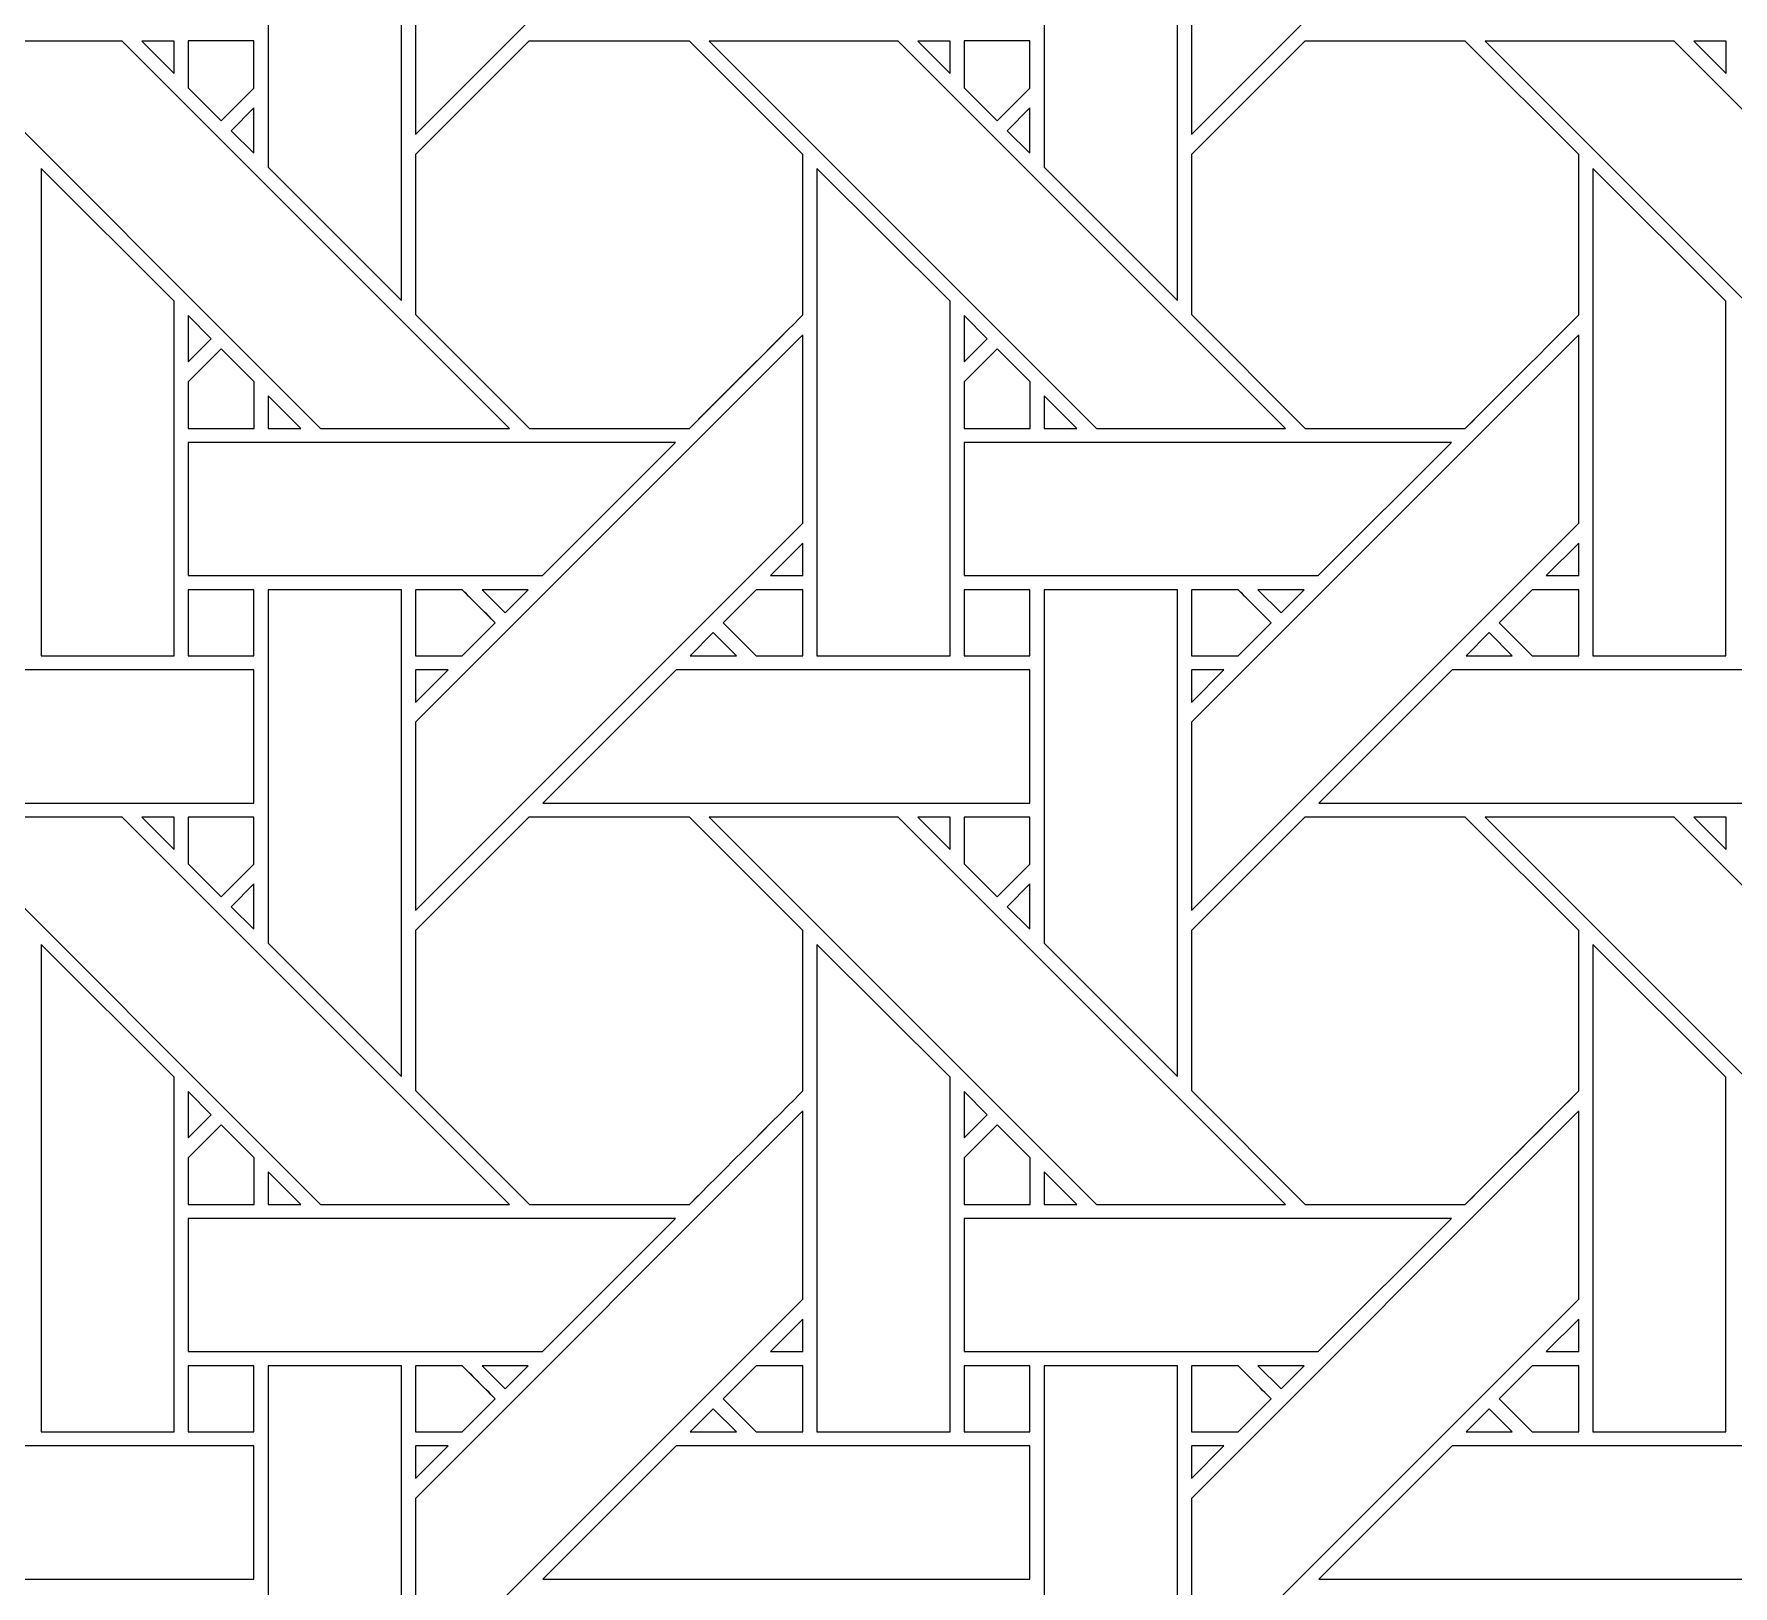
# Model space of a CAD drawing. Header units: inches. Extents: x 4.4 to 20.4, y 5.1 to 13.1.
# Drawn here: x 8.359 to 10.436, y 7.444 to 9.342 of the extents above; entities that cross this region are included whole.
import ezdxf

# ---------------------------------------------------------------- set-up
doc = ezdxf.new("R2010")
doc.units = ezdxf.units.IN
doc.header["$MEASUREMENT"] = 0
doc.layers.add('Design', color=7, linetype='Continuous', lineweight=0)

msp = doc.modelspace()

# ---------------------------------------------------------------- linework, layer by layer
at = {"layer": 'Design'}
for points, knots in [([(4.3829, 13.0948), (4.3829, 13.0948), (4.3829, 5.0948), (4.3829, 5.0948), (4.3829, 5.0948), (20.3829, 5.0948), (20.3829, 5.0948), (20.3829, 5.0948), (20.3829, 13.0948), (20.3829, 13.0948), (20.3829, 13.0948), (4.3829, 13.0948), (4.3829, 13.0948)], [0, 0, 0, 0, 1, 1, 1, 2, 2, 2, 3, 3, 3, 4, 4, 4, 4]), ([(5.0119, 5.7183), (5.0119, 5.7183), (19.7539, 5.7183), (19.7539, 5.7183), (19.7539, 5.7183), (19.7539, 12.4753), (19.7539, 12.4753), (19.7539, 12.4753), (5.0119, 12.4753), (5.0119, 12.4753), (5.0119, 12.4753), (5.0119, 5.7183), (5.0119, 5.7183)], [0, 0, 0, 0, 1, 1, 1, 2, 2, 2, 3, 3, 3, 4, 4, 4, 4]), ([(9.2992, 9.6925), (9.2992, 9.6925), (8.8255, 9.2188), (8.8255, 9.2188), (8.8255, 9.2188), (8.8255, 9.4489), (8.8255, 9.4489), (8.8255, 9.4489), (9.2992, 9.9225), (9.2992, 9.9225), (9.2992, 9.9225), (9.2992, 9.6925), (9.2992, 9.6925)], [0, 0, 0, 0, 1, 1, 1, 2, 2, 2, 3, 3, 3, 4, 4, 4, 4]), ([(10.2479, 9.6925), (10.2479, 9.6925), (9.7742, 9.2188), (9.7742, 9.2188), (9.7742, 9.2188), (9.7742, 9.4489), (9.7742, 9.4489), (9.7742, 9.4489), (10.2479, 9.9225), (10.2479, 9.9225), (10.2479, 9.9225), (10.2479, 9.6925), (10.2479, 9.6925)], [0, 0, 0, 0, 1, 1, 1, 2, 2, 2, 3, 3, 3, 4, 4, 4, 4]), ([(8.6454, 9.1788), (8.6454, 9.1788), (8.6454, 9.611), (8.6454, 9.611), (8.6454, 9.611), (8.8083, 9.611), (8.8083, 9.611), (8.8083, 9.611), (8.8083, 9.0159), (8.8083, 9.0159), (8.8083, 9.0159), (8.6454, 9.1788), (8.6454, 9.1788)], [0, 0, 0, 0, 1, 1, 1, 2, 2, 2, 3, 3, 3, 4, 4, 4, 4]), ([(9.5942, 9.1788), (9.5942, 9.1788), (9.5942, 9.611), (9.5942, 9.611), (9.5942, 9.611), (9.7571, 9.611), (9.7571, 9.611), (9.7571, 9.611), (9.7571, 9.0159), (9.7571, 9.0159), (9.7571, 9.0159), (9.5942, 9.1788), (9.5942, 9.1788)], [0, 0, 0, 0, 1, 1, 1, 2, 2, 2, 3, 3, 3, 4, 4, 4, 4]), ([(8.9405, 8.8595), (8.9405, 8.8595), (8.7095, 8.8595), (8.7095, 8.8595), (8.7095, 8.8595), (8.2359, 9.3331), (8.2359, 9.3331), (8.2359, 9.3331), (8.4669, 9.3331), (8.4669, 9.3331), (8.4669, 9.3331), (8.9405, 8.8595), (8.9405, 8.8595)], [0, 0, 0, 0, 1, 1, 1, 2, 2, 2, 3, 3, 3, 4, 4, 4, 4]), ([(8.491, 9.3331), (8.491, 9.3331), (8.5304, 9.3331), (8.5304, 9.3331), (8.5304, 9.3331), (8.5304, 9.2933), (8.5304, 9.2933), (8.5304, 9.2933), (8.491, 9.3331), (8.491, 9.3331)], [0, 0, 0, 0, 1, 1, 1, 2, 2, 2, 3, 3, 3, 3]), ([(8.6278, 9.3332), (8.6278, 9.3332), (8.6278, 9.2756), (8.6278, 9.2756), (8.6278, 9.2756), (8.5879, 9.2356), (8.5879, 9.2356), (8.5879, 9.2356), (8.5476, 9.276), (8.5476, 9.276), (8.5476, 9.276), (8.5476, 9.3332), (8.5476, 9.3332), (8.5476, 9.3332), (8.6278, 9.3332), (8.6278, 9.3332)], [0, 0, 0, 0, 1, 1, 1, 2, 2, 2, 3, 3, 3, 4, 4, 4, 5, 5, 5, 5]), ([(8.6278, 9.2756), (8.6278, 9.2756), (8.5879, 9.2356), (8.5879, 9.2356), (8.5879, 9.2356), (8.5476, 9.276), (8.5476, 9.276), (8.5476, 9.276), (8.5476, 9.3332), (8.5476, 9.3332), (8.5476, 9.3332), (8.6278, 9.3332), (8.6278, 9.3332), (8.6278, 9.3332), (8.6278, 9.2756), (8.6278, 9.2756)], [0, 0, 0, 0, 1, 1, 1, 2, 2, 2, 3, 3, 3, 4, 4, 4, 5, 5, 5, 5]), ([(9.1604, 8.8595), (9.1604, 8.8595), (8.9647, 8.8595), (8.9647, 8.8595), (8.9647, 8.8595), (8.8255, 8.9988), (8.8255, 8.9988), (8.8255, 8.9988), (8.8255, 9.1944), (8.8255, 9.1944), (8.8255, 9.1944), (8.9642, 9.3331), (8.9642, 9.3331), (8.9642, 9.3331), (9.1604, 9.3331), (9.1604, 9.3331), (9.1604, 9.3331), (9.2991, 9.1944), (9.2991, 9.1944), (9.2991, 9.1944), (9.2991, 8.9982), (9.2991, 8.9982), (9.2813, 8.9803), (9.1694, 8.8685), (9.1604, 8.8595)], [0, 0, 0, 0, 1, 1, 1, 2, 2, 2, 3, 3, 3, 4, 4, 4, 5, 5, 5, 6, 6, 6, 7, 7, 7, 8, 8, 8, 8]), ([(9.2991, 9.1944), (9.2991, 9.1944), (9.2991, 8.9982), (9.2991, 8.9982), (9.2811, 8.9801), (9.1692, 8.8684), (9.1604, 8.8595), (9.1604, 8.8595), (8.9647, 8.8595), (8.9647, 8.8595), (8.9647, 8.8595), (8.8255, 8.9988), (8.8255, 8.9988), (8.8255, 8.9988), (8.8255, 9.1944), (8.8255, 9.1944), (8.8255, 9.1944), (8.9642, 9.3331), (8.9642, 9.3331), (8.9642, 9.3331), (9.1604, 9.3331), (9.1604, 9.3331), (9.1604, 9.3331), (9.2991, 9.1944), (9.2991, 9.1944)], [0, 0, 0, 0, 1, 1, 1, 2, 2, 2, 3, 3, 3, 4, 4, 4, 5, 5, 5, 6, 6, 6, 7, 7, 7, 8, 8, 8, 8]), ([(9.8892, 8.8595), (9.8892, 8.8595), (9.6582, 8.8595), (9.6582, 8.8595), (9.6582, 8.8595), (9.1846, 9.3331), (9.1846, 9.3331), (9.1846, 9.3331), (9.4156, 9.3331), (9.4156, 9.3331), (9.4156, 9.3331), (9.8892, 8.8595), (9.8892, 8.8595)], [0, 0, 0, 0, 1, 1, 1, 2, 2, 2, 3, 3, 3, 4, 4, 4, 4]), ([(9.4397, 9.3331), (9.4397, 9.3331), (9.4791, 9.3331), (9.4791, 9.3331), (9.4791, 9.3331), (9.4791, 9.2933), (9.4791, 9.2933), (9.4791, 9.2933), (9.4397, 9.3331), (9.4397, 9.3331)], [0, 0, 0, 0, 1, 1, 1, 2, 2, 2, 3, 3, 3, 3]), ([(9.4963, 9.276), (9.4963, 9.276), (9.4963, 9.3332), (9.4963, 9.3332), (9.4963, 9.3332), (9.5766, 9.3332), (9.5766, 9.3332), (9.5766, 9.3332), (9.5766, 9.2756), (9.5766, 9.2756), (9.5766, 9.2756), (9.5366, 9.2356), (9.5366, 9.2356), (9.5366, 9.2356), (9.4963, 9.276), (9.4963, 9.276)], [0, 0, 0, 0, 1, 1, 1, 2, 2, 2, 3, 3, 3, 4, 4, 4, 5, 5, 5, 5]), ([(9.5766, 9.2756), (9.5766, 9.2756), (9.5366, 9.2356), (9.5366, 9.2356), (9.5366, 9.2356), (9.4963, 9.276), (9.4963, 9.276), (9.4963, 9.276), (9.4963, 9.3332), (9.4963, 9.3332), (9.4963, 9.3332), (9.5766, 9.3332), (9.5766, 9.3332), (9.5766, 9.3332), (9.5766, 9.2756), (9.5766, 9.2756)], [0, 0, 0, 0, 1, 1, 1, 2, 2, 2, 3, 3, 3, 4, 4, 4, 5, 5, 5, 5]), ([(10.1091, 8.8595), (10.1091, 8.8595), (9.9134, 8.8595), (9.9134, 8.8595), (9.9134, 8.8595), (9.7742, 8.9988), (9.7742, 8.9988), (9.7742, 8.9988), (9.7742, 9.1944), (9.7742, 9.1944), (9.7742, 9.1944), (9.9129, 9.3331), (9.9129, 9.3331), (9.9129, 9.3331), (10.1091, 9.3331), (10.1091, 9.3331), (10.1091, 9.3331), (10.2478, 9.1944), (10.2478, 9.1944), (10.2478, 9.1944), (10.2478, 8.9982), (10.2478, 8.9982), (10.23, 8.9803), (10.1181, 8.8685), (10.1091, 8.8595)], [0, 0, 0, 0, 1, 1, 1, 2, 2, 2, 3, 3, 3, 4, 4, 4, 5, 5, 5, 6, 6, 6, 7, 7, 7, 8, 8, 8, 8]), ([(10.2478, 9.1944), (10.2478, 9.1944), (10.2478, 8.9982), (10.2478, 8.9982), (10.23, 8.9802), (10.118, 8.8685), (10.1091, 8.8595), (10.1091, 8.8595), (9.9134, 8.8595), (9.9134, 8.8595), (9.9134, 8.8595), (9.7742, 8.9988), (9.7742, 8.9988), (9.7742, 8.9988), (9.7742, 9.1944), (9.7742, 9.1944), (9.7742, 9.1944), (9.9129, 9.3331), (9.9129, 9.3331), (9.9129, 9.3331), (10.1091, 9.3331), (10.1091, 9.3331), (10.1091, 9.3331), (10.2478, 9.1944), (10.2478, 9.1944)], [0, 0, 0, 0, 1, 1, 1, 2, 2, 2, 3, 3, 3, 4, 4, 4, 5, 5, 5, 6, 6, 6, 7, 7, 7, 8, 8, 8, 8]), ([(10.838, 8.8595), (10.838, 8.8595), (10.6069, 8.8595), (10.6069, 8.8595), (10.6069, 8.8595), (10.1334, 9.3331), (10.1334, 9.3331), (10.1334, 9.3331), (10.3643, 9.3331), (10.3643, 9.3331), (10.3643, 9.3331), (10.838, 8.8595), (10.838, 8.8595)], [0, 0, 0, 0, 1, 1, 1, 2, 2, 2, 3, 3, 3, 4, 4, 4, 4]), ([(10.3884, 9.3331), (10.3884, 9.3331), (10.4279, 9.3331), (10.4279, 9.3331), (10.4279, 9.3331), (10.4279, 9.2933), (10.4279, 9.2933), (10.4279, 9.2933), (10.3884, 9.3331), (10.3884, 9.3331)], [0, 0, 0, 0, 1, 1, 1, 2, 2, 2, 3, 3, 3, 3]), ([(8.6279, 9.2513), (8.6279, 9.2513), (8.6279, 9.1961), (8.6279, 9.1961), (8.6279, 9.1961), (8.6001, 9.2235), (8.6001, 9.2235), (8.6001, 9.2235), (8.6279, 9.2513), (8.6279, 9.2513)], [0, 0, 0, 0, 1, 1, 1, 2, 2, 2, 3, 3, 3, 3]), ([(9.5766, 9.2513), (9.5766, 9.2513), (9.5766, 9.1961), (9.5766, 9.1961), (9.5766, 9.1961), (9.5488, 9.2235), (9.5488, 9.2235), (9.5488, 9.2235), (9.5766, 9.2513), (9.5766, 9.2513)], [0, 0, 0, 0, 1, 1, 1, 2, 2, 2, 3, 3, 3, 3]), ([(8.3676, 8.5815), (8.3676, 8.5815), (8.3676, 9.1773), (8.3676, 9.1773), (8.3676, 9.1773), (8.5303, 9.0152), (8.5303, 9.0152), (8.5303, 9.0152), (8.5303, 8.5815), (8.5303, 8.5815), (8.5303, 8.5815), (8.3676, 8.5815), (8.3676, 8.5815)], [0, 0, 0, 0, 1, 1, 1, 2, 2, 2, 3, 3, 3, 4, 4, 4, 4]), ([(9.3163, 8.5815), (9.3163, 8.5815), (9.3163, 9.1773), (9.3163, 9.1773), (9.3163, 9.1773), (9.4791, 9.0152), (9.4791, 9.0152), (9.4791, 9.0152), (9.4791, 8.5815), (9.4791, 8.5815), (9.4791, 8.5815), (9.3163, 8.5815), (9.3163, 8.5815)], [0, 0, 0, 0, 1, 1, 1, 2, 2, 2, 3, 3, 3, 4, 4, 4, 4]), ([(10.265, 8.5815), (10.265, 8.5815), (10.265, 9.1773), (10.265, 9.1773), (10.265, 9.1773), (10.4278, 9.0152), (10.4278, 9.0152), (10.4278, 9.0152), (10.4278, 8.5815), (10.4278, 8.5815), (10.4278, 8.5815), (10.265, 8.5815), (10.265, 8.5815)], [0, 0, 0, 0, 1, 1, 1, 2, 2, 2, 3, 3, 3, 4, 4, 4, 4]), ([(8.5476, 8.9409), (8.5476, 8.9409), (8.5476, 8.9977), (8.5476, 8.9977), (8.5476, 8.9977), (8.5758, 8.9691), (8.5758, 8.9691), (8.5758, 8.9691), (8.5476, 8.9409), (8.5476, 8.9409)], [0, 0, 0, 0, 1, 1, 1, 2, 2, 2, 3, 3, 3, 3]), ([(9.4964, 8.9409), (9.4964, 8.9409), (9.4964, 8.9977), (9.4964, 8.9977), (9.4964, 8.9977), (9.5246, 8.9691), (9.5246, 8.9691), (9.5246, 8.9691), (9.4964, 8.9409), (9.4964, 8.9409)], [0, 0, 0, 0, 1, 1, 1, 2, 2, 2, 3, 3, 3, 3]), ([(8.5476, 8.8593), (8.5476, 8.8593), (8.5476, 8.9166), (8.5476, 8.9166), (8.5476, 8.9166), (8.5879, 8.9569), (8.5879, 8.9569), (8.5879, 8.9569), (8.6282, 8.9166), (8.6282, 8.9166), (8.6282, 8.9166), (8.6282, 8.8593), (8.6282, 8.8593), (8.6282, 8.8593), (8.5476, 8.8593), (8.5476, 8.8593)], [0, 0, 0, 0, 1, 1, 1, 2, 2, 2, 3, 3, 3, 4, 4, 4, 5, 5, 5, 5]), ([(8.5879, 8.9569), (8.5879, 8.9569), (8.6282, 8.9166), (8.6282, 8.9166), (8.6282, 8.9166), (8.6282, 8.8593), (8.6282, 8.8593), (8.6282, 8.8593), (8.5476, 8.8593), (8.5476, 8.8593), (8.5476, 8.8593), (8.5476, 8.9166), (8.5476, 8.9166), (8.5476, 8.9166), (8.5879, 8.9569), (8.5879, 8.9569)], [0, 0, 0, 0, 1, 1, 1, 2, 2, 2, 3, 3, 3, 4, 4, 4, 5, 5, 5, 5]), ([(8.8255, 8.5002), (8.8255, 8.5002), (9.2992, 8.9738), (9.2992, 8.9738), (9.2992, 8.9738), (9.2992, 8.7437), (9.2992, 8.7437), (9.2992, 8.7437), (8.8255, 8.2701), (8.8255, 8.2701), (8.8255, 8.2701), (8.8255, 8.5002), (8.8255, 8.5002)], [0, 0, 0, 0, 1, 1, 1, 2, 2, 2, 3, 3, 3, 4, 4, 4, 4]), ([(9.4963, 8.8593), (9.4963, 8.8593), (9.4963, 8.9166), (9.4963, 8.9166), (9.4963, 8.9166), (9.5367, 8.9569), (9.5367, 8.9569), (9.5367, 8.9569), (9.577, 8.9166), (9.577, 8.9166), (9.577, 8.9166), (9.577, 8.8593), (9.577, 8.8593), (9.577, 8.8593), (9.4963, 8.8593), (9.4963, 8.8593)], [0, 0, 0, 0, 1, 1, 1, 2, 2, 2, 3, 3, 3, 4, 4, 4, 5, 5, 5, 5]), ([(9.5367, 8.9569), (9.5367, 8.9569), (9.577, 8.9166), (9.577, 8.9166), (9.577, 8.9166), (9.577, 8.8593), (9.577, 8.8593), (9.577, 8.8593), (9.4963, 8.8593), (9.4963, 8.8593), (9.4963, 8.8593), (9.4963, 8.9166), (9.4963, 8.9166), (9.4963, 8.9166), (9.5367, 8.9569), (9.5367, 8.9569)], [0, 0, 0, 0, 1, 1, 1, 2, 2, 2, 3, 3, 3, 4, 4, 4, 5, 5, 5, 5]), ([(9.7742, 8.5002), (9.7742, 8.5002), (10.2479, 8.9738), (10.2479, 8.9738), (10.2479, 8.9738), (10.2479, 8.7437), (10.2479, 8.7437), (10.2479, 8.7437), (9.7742, 8.2701), (9.7742, 8.2701), (9.7742, 8.2701), (9.7742, 8.5002), (9.7742, 8.5002)], [0, 0, 0, 0, 1, 1, 1, 2, 2, 2, 3, 3, 3, 4, 4, 4, 4]), ([(8.6455, 8.8595), (8.6455, 8.8595), (8.6455, 8.8993), (8.6455, 8.8993), (8.6455, 8.8993), (8.6853, 8.8595), (8.6853, 8.8595), (8.6853, 8.8595), (8.6455, 8.8595), (8.6455, 8.8595)], [0, 0, 0, 0, 1, 1, 1, 2, 2, 2, 3, 3, 3, 3]), ([(9.5943, 8.8595), (9.5943, 8.8595), (9.5943, 8.8993), (9.5943, 8.8993), (9.5943, 8.8993), (9.634, 8.8595), (9.634, 8.8595), (9.634, 8.8595), (9.5943, 8.8595), (9.5943, 8.8595)], [0, 0, 0, 0, 1, 1, 1, 2, 2, 2, 3, 3, 3, 3]), ([(8.5476, 8.6795), (8.5476, 8.6795), (8.5476, 8.8422), (8.5476, 8.8422), (8.5476, 8.8422), (9.1433, 8.8422), (9.1433, 8.8422), (9.1433, 8.8422), (8.9806, 8.6795), (8.9806, 8.6795), (8.9806, 8.6795), (8.5476, 8.6795), (8.5476, 8.6795)], [0, 0, 0, 0, 1, 1, 1, 2, 2, 2, 3, 3, 3, 4, 4, 4, 4]), ([(9.4964, 8.6795), (9.4964, 8.6795), (9.4964, 8.8422), (9.4964, 8.8422), (9.4964, 8.8422), (10.0921, 8.8422), (10.0921, 8.8422), (10.0921, 8.8422), (9.9293, 8.6795), (9.9293, 8.6795), (9.9293, 8.6795), (9.4964, 8.6795), (9.4964, 8.6795)], [0, 0, 0, 0, 1, 1, 1, 2, 2, 2, 3, 3, 3, 4, 4, 4, 4]), ([(9.2594, 8.6796), (9.2594, 8.6796), (9.2992, 8.7193), (9.2992, 8.7193), (9.2992, 8.7193), (9.2992, 8.6796), (9.2992, 8.6796), (9.2992, 8.6796), (9.2594, 8.6796), (9.2594, 8.6796)], [0, 0, 0, 0, 1, 1, 1, 2, 2, 2, 3, 3, 3, 3]), ([(10.2081, 8.6796), (10.2081, 8.6796), (10.2479, 8.7193), (10.2479, 8.7193), (10.2479, 8.7193), (10.2479, 8.6796), (10.2479, 8.6796), (10.2479, 8.6796), (10.2081, 8.6796), (10.2081, 8.6796)], [0, 0, 0, 0, 1, 1, 1, 2, 2, 2, 3, 3, 3, 3]), ([(8.5476, 8.5815), (8.5476, 8.5815), (8.5476, 8.6623), (8.5476, 8.6623), (8.5476, 8.6623), (8.6278, 8.6623), (8.6278, 8.6623), (8.6278, 8.6623), (8.6278, 8.5815), (8.6278, 8.5815), (8.6278, 8.5815), (8.5476, 8.5815), (8.5476, 8.5815)], [0, 0, 0, 0, 1, 1, 1, 2, 2, 2, 3, 3, 3, 4, 4, 4, 4]), ([(8.5476, 8.6623), (8.5476, 8.6623), (8.6278, 8.6623), (8.6278, 8.6623), (8.6278, 8.6623), (8.6278, 8.5815), (8.6278, 8.5815), (8.6278, 8.5815), (8.5476, 8.5815), (8.5476, 8.5815), (8.5476, 8.5815), (8.5476, 8.6623), (8.5476, 8.6623)], [0, 0, 0, 0, 1, 1, 1, 2, 2, 2, 3, 3, 3, 4, 4, 4, 4]), ([(8.8083, 8.6623), (8.8083, 8.6623), (8.8083, 8.0672), (8.8083, 8.0672), (8.8083, 8.0672), (8.6454, 8.2301), (8.6454, 8.2301), (8.6454, 8.2301), (8.6454, 8.6623), (8.6454, 8.6623), (8.6454, 8.6623), (8.8083, 8.6623), (8.8083, 8.6623)], [0, 0, 0, 0, 1, 1, 1, 2, 2, 2, 3, 3, 3, 4, 4, 4, 4]), ([(8.8255, 8.5815), (8.8255, 8.5815), (8.8255, 8.6623), (8.8255, 8.6623), (8.8255, 8.6623), (8.8825, 8.6623), (8.8825, 8.6623), (8.8877, 8.6572), (8.9184, 8.6264), (8.9228, 8.6219), (8.9228, 8.6219), (8.8824, 8.5815), (8.8824, 8.5815), (8.8824, 8.5815), (8.8255, 8.5815), (8.8255, 8.5815)], [0, 0, 0, 0, 1, 1, 1, 2, 2, 2, 3, 3, 3, 4, 4, 4, 5, 5, 5, 5]), ([(8.8255, 8.6623), (8.8255, 8.6623), (8.8825, 8.6623), (8.8825, 8.6623), (8.8878, 8.6571), (8.9186, 8.6262), (8.9228, 8.6219), (8.9228, 8.6219), (8.8824, 8.5815), (8.8824, 8.5815), (8.8824, 8.5815), (8.8255, 8.5815), (8.8255, 8.5815), (8.8255, 8.5815), (8.8255, 8.6623), (8.8255, 8.6623)], [0, 0, 0, 0, 1, 1, 1, 2, 2, 2, 3, 3, 3, 4, 4, 4, 5, 5, 5, 5]), ([(8.9634, 8.6623), (8.9634, 8.6623), (8.9351, 8.6341), (8.9351, 8.6341), (8.9351, 8.6341), (8.9069, 8.6623), (8.9069, 8.6623), (8.9069, 8.6623), (8.9634, 8.6623), (8.9634, 8.6623)], [0, 0, 0, 0, 1, 1, 1, 2, 2, 2, 3, 3, 3, 3]), ([(9.242, 8.5815), (9.242, 8.5815), (9.2017, 8.6219), (9.2017, 8.6219), (9.2017, 8.6219), (9.2421, 8.6623), (9.2421, 8.6623), (9.2421, 8.6623), (9.2991, 8.6623), (9.2991, 8.6623), (9.2991, 8.6623), (9.2991, 8.5815), (9.2991, 8.5815), (9.2991, 8.5815), (9.242, 8.5815), (9.242, 8.5815)], [0, 0, 0, 0, 1, 1, 1, 2, 2, 2, 3, 3, 3, 4, 4, 4, 5, 5, 5, 5]), ([(9.2017, 8.6219), (9.2017, 8.6219), (9.2421, 8.6623), (9.2421, 8.6623), (9.2421, 8.6623), (9.2991, 8.6623), (9.2991, 8.6623), (9.2991, 8.6623), (9.2991, 8.5815), (9.2991, 8.5815), (9.2991, 8.5815), (9.242, 8.5815), (9.242, 8.5815), (9.242, 8.5815), (9.2017, 8.6219), (9.2017, 8.6219)], [0, 0, 0, 0, 1, 1, 1, 2, 2, 2, 3, 3, 3, 4, 4, 4, 5, 5, 5, 5]), ([(9.4963, 8.5815), (9.4963, 8.5815), (9.4963, 8.6623), (9.4963, 8.6623), (9.4963, 8.6623), (9.5766, 8.6623), (9.5766, 8.6623), (9.5766, 8.6623), (9.5766, 8.5815), (9.5766, 8.5815), (9.5766, 8.5815), (9.4963, 8.5815), (9.4963, 8.5815)], [0, 0, 0, 0, 1, 1, 1, 2, 2, 2, 3, 3, 3, 4, 4, 4, 4]), ([(9.4963, 8.5815), (9.4963, 8.5815), (9.4963, 8.6623), (9.4963, 8.6623), (9.4963, 8.6623), (9.5766, 8.6623), (9.5766, 8.6623), (9.5766, 8.6623), (9.5766, 8.5815), (9.5766, 8.5815), (9.5766, 8.5815), (9.4963, 8.5815), (9.4963, 8.5815)], [0, 0, 0, 0, 1, 1, 1, 2, 2, 2, 3, 3, 3, 4, 4, 4, 4]), ([(9.7571, 8.6623), (9.7571, 8.6623), (9.7571, 8.0672), (9.7571, 8.0672), (9.7571, 8.0672), (9.5942, 8.2301), (9.5942, 8.2301), (9.5942, 8.2301), (9.5942, 8.6623), (9.5942, 8.6623), (9.5942, 8.6623), (9.7571, 8.6623), (9.7571, 8.6623)], [0, 0, 0, 0, 1, 1, 1, 2, 2, 2, 3, 3, 3, 4, 4, 4, 4]), ([(9.7742, 8.5815), (9.7742, 8.5815), (9.7742, 8.6623), (9.7742, 8.6623), (9.7742, 8.6623), (9.8313, 8.6623), (9.8313, 8.6623), (9.8364, 8.6572), (9.8672, 8.6264), (9.8716, 8.6219), (9.8716, 8.6219), (9.8312, 8.5815), (9.8312, 8.5815), (9.8312, 8.5815), (9.7742, 8.5815), (9.7742, 8.5815)], [0, 0, 0, 0, 1, 1, 1, 2, 2, 2, 3, 3, 3, 4, 4, 4, 5, 5, 5, 5]), ([(9.7742, 8.6623), (9.7742, 8.6623), (9.8313, 8.6623), (9.8313, 8.6623), (9.8366, 8.6569), (9.8716, 8.6219), (9.8716, 8.6219), (9.8716, 8.6219), (9.8312, 8.5815), (9.8312, 8.5815), (9.8312, 8.5815), (9.7742, 8.5815), (9.7742, 8.5815), (9.7742, 8.5815), (9.7742, 8.6623), (9.7742, 8.6623)], [0, 0, 0, 0, 1, 1, 1, 2, 2, 2, 3, 3, 3, 4, 4, 4, 5, 5, 5, 5]), ([(9.9121, 8.6623), (9.9121, 8.6623), (9.8838, 8.6341), (9.8838, 8.6341), (9.8838, 8.6341), (9.8556, 8.6623), (9.8556, 8.6623), (9.8556, 8.6623), (9.9121, 8.6623), (9.9121, 8.6623)], [0, 0, 0, 0, 1, 1, 1, 2, 2, 2, 3, 3, 3, 3]), ([(10.1907, 8.5815), (10.1907, 8.5815), (10.1504, 8.6219), (10.1504, 8.6219), (10.1504, 8.6219), (10.1908, 8.6623), (10.1908, 8.6623), (10.1908, 8.6623), (10.2479, 8.6623), (10.2479, 8.6623), (10.2479, 8.6623), (10.2479, 8.5815), (10.2479, 8.5815), (10.2479, 8.5815), (10.1907, 8.5815), (10.1907, 8.5815)], [0, 0, 0, 0, 1, 1, 1, 2, 2, 2, 3, 3, 3, 4, 4, 4, 5, 5, 5, 5]), ([(10.1504, 8.6219), (10.1504, 8.6219), (10.1908, 8.6623), (10.1908, 8.6623), (10.1908, 8.6623), (10.2479, 8.6623), (10.2479, 8.6623), (10.2479, 8.6623), (10.2479, 8.5815), (10.2479, 8.5815), (10.2479, 8.5815), (10.1907, 8.5815), (10.1907, 8.5815), (10.1907, 8.5815), (10.1504, 8.6219), (10.1504, 8.6219)], [0, 0, 0, 0, 1, 1, 1, 2, 2, 2, 3, 3, 3, 4, 4, 4, 5, 5, 5, 5]), ([(9.2178, 8.5815), (9.2178, 8.5815), (9.1613, 8.5815), (9.1613, 8.5815), (9.1613, 8.5815), (9.1896, 8.6098), (9.1896, 8.6098), (9.1896, 8.6098), (9.2178, 8.5815), (9.2178, 8.5815)], [0, 0, 0, 0, 1, 1, 1, 2, 2, 2, 3, 3, 3, 3]), ([(10.1666, 8.5815), (10.1666, 8.5815), (10.11, 8.5815), (10.11, 8.5815), (10.11, 8.5815), (10.1383, 8.6098), (10.1383, 8.6098), (10.1383, 8.6098), (10.1666, 8.5815), (10.1666, 8.5815)], [0, 0, 0, 0, 1, 1, 1, 2, 2, 2, 3, 3, 3, 3]), ([(8.0326, 8.4015), (8.0326, 8.4015), (8.1954, 8.5644), (8.1954, 8.5644), (8.1954, 8.5644), (8.6279, 8.5644), (8.6279, 8.5644), (8.6279, 8.5644), (8.6279, 8.4015), (8.6279, 8.4015), (8.6279, 8.4015), (8.0326, 8.4015), (8.0326, 8.4015)], [0, 0, 0, 0, 1, 1, 1, 2, 2, 2, 3, 3, 3, 4, 4, 4, 4]), ([(8.8653, 8.5644), (8.8653, 8.5644), (8.8255, 8.5245), (8.8255, 8.5245), (8.8255, 8.5245), (8.8255, 8.5644), (8.8255, 8.5644), (8.8255, 8.5644), (8.8653, 8.5644), (8.8653, 8.5644)], [0, 0, 0, 0, 1, 1, 1, 2, 2, 2, 3, 3, 3, 3]), ([(8.9813, 8.4015), (8.9813, 8.4015), (9.1442, 8.5644), (9.1442, 8.5644), (9.1442, 8.5644), (9.5766, 8.5644), (9.5766, 8.5644), (9.5766, 8.5644), (9.5766, 8.4015), (9.5766, 8.4015), (9.5766, 8.4015), (8.9813, 8.4015), (8.9813, 8.4015)], [0, 0, 0, 0, 1, 1, 1, 2, 2, 2, 3, 3, 3, 4, 4, 4, 4]), ([(9.814, 8.5644), (9.814, 8.5644), (9.7742, 8.5245), (9.7742, 8.5245), (9.7742, 8.5245), (9.7742, 8.5644), (9.7742, 8.5644), (9.7742, 8.5644), (9.814, 8.5644), (9.814, 8.5644)], [0, 0, 0, 0, 1, 1, 1, 2, 2, 2, 3, 3, 3, 3]), ([(9.93, 8.4015), (9.93, 8.4015), (10.0929, 8.5644), (10.0929, 8.5644), (10.0929, 8.5644), (10.5253, 8.5644), (10.5253, 8.5644), (10.5253, 8.5644), (10.5253, 8.4015), (10.5253, 8.4015), (10.5253, 8.4015), (9.93, 8.4015), (9.93, 8.4015)], [0, 0, 0, 0, 1, 1, 1, 2, 2, 2, 3, 3, 3, 4, 4, 4, 4]), ([(8.2359, 8.3844), (8.2359, 8.3844), (8.4669, 8.3844), (8.4669, 8.3844), (8.4669, 8.3844), (8.9405, 7.9108), (8.9405, 7.9108), (8.9405, 7.9108), (8.7095, 7.9108), (8.7095, 7.9108), (8.7095, 7.9108), (8.2359, 8.3844), (8.2359, 8.3844)], [0, 0, 0, 0, 1, 1, 1, 2, 2, 2, 3, 3, 3, 4, 4, 4, 4]), ([(8.5304, 8.3844), (8.5304, 8.3844), (8.5304, 8.3446), (8.5304, 8.3446), (8.5304, 8.3446), (8.491, 8.3844), (8.491, 8.3844), (8.491, 8.3844), (8.5304, 8.3844), (8.5304, 8.3844)], [0, 0, 0, 0, 1, 1, 1, 2, 2, 2, 3, 3, 3, 3]), ([(8.6278, 8.3844), (8.6278, 8.3844), (8.6278, 8.3268), (8.6278, 8.3268), (8.6278, 8.3268), (8.5879, 8.2869), (8.5879, 8.2869), (8.5879, 8.2869), (8.5476, 8.3272), (8.5476, 8.3272), (8.5476, 8.3272), (8.5476, 8.3844), (8.5476, 8.3844), (8.5476, 8.3844), (8.6278, 8.3844), (8.6278, 8.3844)], [0, 0, 0, 0, 1, 1, 1, 2, 2, 2, 3, 3, 3, 4, 4, 4, 5, 5, 5, 5]), ([(8.5879, 8.2869), (8.5879, 8.2869), (8.5476, 8.3272), (8.5476, 8.3272), (8.5476, 8.3272), (8.5476, 8.3844), (8.5476, 8.3844), (8.5476, 8.3844), (8.6278, 8.3844), (8.6278, 8.3844), (8.6278, 8.3844), (8.6278, 8.3268), (8.6278, 8.3268), (8.6278, 8.3268), (8.5879, 8.2869), (8.5879, 8.2869)], [0, 0, 0, 0, 1, 1, 1, 2, 2, 2, 3, 3, 3, 4, 4, 4, 5, 5, 5, 5]), ([(9.1604, 7.9108), (9.1604, 7.9108), (8.9647, 7.9108), (8.9647, 7.9108), (8.9647, 7.9108), (8.8255, 8.05), (8.8255, 8.05), (8.8255, 8.05), (8.8255, 8.2457), (8.8255, 8.2457), (8.8255, 8.2457), (8.9642, 8.3844), (8.9642, 8.3844), (8.9642, 8.3844), (9.1604, 8.3844), (9.1604, 8.3844), (9.1604, 8.3844), (9.2991, 8.2457), (9.2991, 8.2457), (9.2991, 8.2457), (9.2991, 8.0495), (9.2991, 8.0495), (9.2813, 8.0315), (9.1694, 7.9198), (9.1604, 7.9108)], [0, 0, 0, 0, 1, 1, 1, 2, 2, 2, 3, 3, 3, 4, 4, 4, 5, 5, 5, 6, 6, 6, 7, 7, 7, 8, 8, 8, 8]), ([(8.8255, 8.05), (8.8255, 8.05), (8.8255, 8.2457), (8.8255, 8.2457), (8.8255, 8.2457), (8.9642, 8.3844), (8.9642, 8.3844), (8.9642, 8.3844), (9.1604, 8.3844), (9.1604, 8.3844), (9.1604, 8.3844), (9.2991, 8.2457), (9.2991, 8.2457), (9.2991, 8.2457), (9.2991, 8.0495), (9.2991, 8.0495), (9.2814, 8.0316), (9.1695, 7.9199), (9.1604, 7.9108), (9.1604, 7.9108), (8.9647, 7.9108), (8.9647, 7.9108), (8.9647, 7.9108), (8.8255, 8.05), (8.8255, 8.05)], [0, 0, 0, 0, 1, 1, 1, 2, 2, 2, 3, 3, 3, 4, 4, 4, 5, 5, 5, 6, 6, 6, 7, 7, 7, 8, 8, 8, 8]), ([(9.1846, 8.3844), (9.1846, 8.3844), (9.4156, 8.3844), (9.4156, 8.3844), (9.4156, 8.3844), (9.8892, 7.9108), (9.8892, 7.9108), (9.8892, 7.9108), (9.6582, 7.9108), (9.6582, 7.9108), (9.6582, 7.9108), (9.1846, 8.3844), (9.1846, 8.3844)], [0, 0, 0, 0, 1, 1, 1, 2, 2, 2, 3, 3, 3, 4, 4, 4, 4]), ([(9.4791, 8.3844), (9.4791, 8.3844), (9.4791, 8.3446), (9.4791, 8.3446), (9.4791, 8.3446), (9.4397, 8.3844), (9.4397, 8.3844), (9.4397, 8.3844), (9.4791, 8.3844), (9.4791, 8.3844)], [0, 0, 0, 0, 1, 1, 1, 2, 2, 2, 3, 3, 3, 3]), ([(9.4963, 8.3272), (9.4963, 8.3272), (9.4963, 8.3844), (9.4963, 8.3844), (9.4963, 8.3844), (9.5766, 8.3844), (9.5766, 8.3844), (9.5766, 8.3844), (9.5766, 8.3268), (9.5766, 8.3268), (9.5766, 8.3268), (9.5366, 8.2869), (9.5366, 8.2869), (9.5366, 8.2869), (9.4963, 8.3272), (9.4963, 8.3272)], [0, 0, 0, 0, 1, 1, 1, 2, 2, 2, 3, 3, 3, 4, 4, 4, 5, 5, 5, 5]), ([(9.5366, 8.2869), (9.5366, 8.2869), (9.4963, 8.3272), (9.4963, 8.3272), (9.4963, 8.3272), (9.4963, 8.3844), (9.4963, 8.3844), (9.4963, 8.3844), (9.5766, 8.3844), (9.5766, 8.3844), (9.5766, 8.3844), (9.5766, 8.3268), (9.5766, 8.3268), (9.5766, 8.3268), (9.5366, 8.2869), (9.5366, 8.2869)], [0, 0, 0, 0, 1, 1, 1, 2, 2, 2, 3, 3, 3, 4, 4, 4, 5, 5, 5, 5]), ([(10.1091, 7.9108), (10.1091, 7.9108), (9.9134, 7.9108), (9.9134, 7.9108), (9.9134, 7.9108), (9.7742, 8.05), (9.7742, 8.05), (9.7742, 8.05), (9.7742, 8.2457), (9.7742, 8.2457), (9.7742, 8.2457), (9.9129, 8.3844), (9.9129, 8.3844), (9.9129, 8.3844), (10.1091, 8.3844), (10.1091, 8.3844), (10.1091, 8.3844), (10.2478, 8.2457), (10.2478, 8.2457), (10.2478, 8.2457), (10.2478, 8.0495), (10.2478, 8.0495), (10.23, 8.0315), (10.1181, 7.9198), (10.1091, 7.9108)], [0, 0, 0, 0, 1, 1, 1, 2, 2, 2, 3, 3, 3, 4, 4, 4, 5, 5, 5, 6, 6, 6, 7, 7, 7, 8, 8, 8, 8]), ([(9.7742, 8.05), (9.7742, 8.05), (9.7742, 8.2457), (9.7742, 8.2457), (9.7742, 8.2457), (9.9129, 8.3844), (9.9129, 8.3844), (9.9129, 8.3844), (10.1091, 8.3844), (10.1091, 8.3844), (10.1091, 8.3844), (10.2478, 8.2457), (10.2478, 8.2457), (10.2478, 8.2457), (10.2478, 8.0495), (10.2478, 8.0495), (10.2301, 8.0316), (10.1182, 7.9199), (10.1091, 7.9108), (10.1091, 7.9108), (9.9134, 7.9108), (9.9134, 7.9108), (9.9134, 7.9108), (9.7742, 8.05), (9.7742, 8.05)], [0, 0, 0, 0, 1, 1, 1, 2, 2, 2, 3, 3, 3, 4, 4, 4, 5, 5, 5, 6, 6, 6, 7, 7, 7, 8, 8, 8, 8]), ([(10.1334, 8.3844), (10.1334, 8.3844), (10.3643, 8.3844), (10.3643, 8.3844), (10.3643, 8.3844), (10.838, 7.9108), (10.838, 7.9108), (10.838, 7.9108), (10.6069, 7.9108), (10.6069, 7.9108), (10.6069, 7.9108), (10.1334, 8.3844), (10.1334, 8.3844)], [0, 0, 0, 0, 1, 1, 1, 2, 2, 2, 3, 3, 3, 4, 4, 4, 4]), ([(10.4279, 8.3844), (10.4279, 8.3844), (10.4279, 8.3446), (10.4279, 8.3446), (10.4279, 8.3446), (10.3884, 8.3844), (10.3884, 8.3844), (10.3884, 8.3844), (10.4279, 8.3844), (10.4279, 8.3844)], [0, 0, 0, 0, 1, 1, 1, 2, 2, 2, 3, 3, 3, 3]), ([(8.6279, 8.3026), (8.6279, 8.3026), (8.6279, 8.2474), (8.6279, 8.2474), (8.6279, 8.2474), (8.6001, 8.2748), (8.6001, 8.2748), (8.6001, 8.2748), (8.6279, 8.3026), (8.6279, 8.3026)], [0, 0, 0, 0, 1, 1, 1, 2, 2, 2, 3, 3, 3, 3]), ([(9.5766, 8.3026), (9.5766, 8.3026), (9.5766, 8.2474), (9.5766, 8.2474), (9.5766, 8.2474), (9.5488, 8.2748), (9.5488, 8.2748), (9.5488, 8.2748), (9.5766, 8.3026), (9.5766, 8.3026)], [0, 0, 0, 0, 1, 1, 1, 2, 2, 2, 3, 3, 3, 3]), ([(8.5303, 8.0665), (8.5303, 8.0665), (8.5303, 7.6328), (8.5303, 7.6328), (8.5303, 7.6328), (8.3676, 7.6328), (8.3676, 7.6328), (8.3676, 7.6328), (8.3676, 8.2286), (8.3676, 8.2286), (8.3676, 8.2286), (8.5303, 8.0665), (8.5303, 8.0665)], [0, 0, 0, 0, 1, 1, 1, 2, 2, 2, 3, 3, 3, 4, 4, 4, 4]), ([(9.4791, 8.0665), (9.4791, 8.0665), (9.4791, 7.6328), (9.4791, 7.6328), (9.4791, 7.6328), (9.3163, 7.6328), (9.3163, 7.6328), (9.3163, 7.6328), (9.3163, 8.2286), (9.3163, 8.2286), (9.3163, 8.2286), (9.4791, 8.0665), (9.4791, 8.0665)], [0, 0, 0, 0, 1, 1, 1, 2, 2, 2, 3, 3, 3, 4, 4, 4, 4]), ([(10.4278, 8.0665), (10.4278, 8.0665), (10.4278, 7.6328), (10.4278, 7.6328), (10.4278, 7.6328), (10.265, 7.6328), (10.265, 7.6328), (10.265, 7.6328), (10.265, 8.2286), (10.265, 8.2286), (10.265, 8.2286), (10.4278, 8.0665), (10.4278, 8.0665)], [0, 0, 0, 0, 1, 1, 1, 2, 2, 2, 3, 3, 3, 4, 4, 4, 4]), ([(8.5476, 7.9922), (8.5476, 7.9922), (8.5476, 8.049), (8.5476, 8.049), (8.5476, 8.049), (8.5758, 8.0204), (8.5758, 8.0204), (8.5758, 8.0204), (8.5476, 7.9922), (8.5476, 7.9922)], [0, 0, 0, 0, 1, 1, 1, 2, 2, 2, 3, 3, 3, 3]), ([(9.4964, 7.9922), (9.4964, 7.9922), (9.4964, 8.049), (9.4964, 8.049), (9.4964, 8.049), (9.5246, 8.0204), (9.5246, 8.0204), (9.5246, 8.0204), (9.4964, 7.9922), (9.4964, 7.9922)], [0, 0, 0, 0, 1, 1, 1, 2, 2, 2, 3, 3, 3, 3]), ([(8.8255, 7.5514), (8.8255, 7.5514), (9.2992, 8.025), (9.2992, 8.025), (9.2992, 8.025), (9.2992, 7.795), (9.2992, 7.795), (9.2992, 7.795), (8.8255, 7.3213), (8.8255, 7.3213), (8.8255, 7.3213), (8.8255, 7.5514), (8.8255, 7.5514)], [0, 0, 0, 0, 1, 1, 1, 2, 2, 2, 3, 3, 3, 4, 4, 4, 4]), ([(9.7742, 7.5514), (9.7742, 7.5514), (10.2479, 8.025), (10.2479, 8.025), (10.2479, 8.025), (10.2479, 7.795), (10.2479, 7.795), (10.2479, 7.795), (9.7742, 7.3213), (9.7742, 7.3213), (9.7742, 7.3213), (9.7742, 7.5514), (9.7742, 7.5514)], [0, 0, 0, 0, 1, 1, 1, 2, 2, 2, 3, 3, 3, 4, 4, 4, 4]), ([(8.5476, 7.9105), (8.5476, 7.9105), (8.5476, 7.9678), (8.5476, 7.9678), (8.5476, 7.9678), (8.5879, 8.0082), (8.5879, 8.0082), (8.5879, 8.0082), (8.6282, 7.9678), (8.6282, 7.9678), (8.6282, 7.9678), (8.6282, 7.9105), (8.6282, 7.9105), (8.6282, 7.9105), (8.5476, 7.9105), (8.5476, 7.9105)], [0, 0, 0, 0, 1, 1, 1, 2, 2, 2, 3, 3, 3, 4, 4, 4, 5, 5, 5, 5]), ([(8.5476, 7.9105), (8.5476, 7.9105), (8.5476, 7.9678), (8.5476, 7.9678), (8.5476, 7.9678), (8.5879, 8.0082), (8.5879, 8.0082), (8.5879, 8.0082), (8.6282, 7.9678), (8.6282, 7.9678), (8.6282, 7.9678), (8.6282, 7.9105), (8.6282, 7.9105), (8.6282, 7.9105), (8.5476, 7.9105), (8.5476, 7.9105)], [0, 0, 0, 0, 1, 1, 1, 2, 2, 2, 3, 3, 3, 4, 4, 4, 5, 5, 5, 5]), ([(9.4963, 7.9105), (9.4963, 7.9105), (9.4963, 7.9678), (9.4963, 7.9678), (9.4963, 7.9678), (9.5367, 8.0082), (9.5367, 8.0082), (9.5367, 8.0082), (9.577, 7.9678), (9.577, 7.9678), (9.577, 7.9678), (9.577, 7.9105), (9.577, 7.9105), (9.577, 7.9105), (9.4963, 7.9105), (9.4963, 7.9105)], [0, 0, 0, 0, 1, 1, 1, 2, 2, 2, 3, 3, 3, 4, 4, 4, 5, 5, 5, 5]), ([(9.5367, 8.0082), (9.5367, 8.0082), (9.577, 7.9678), (9.577, 7.9678), (9.577, 7.9678), (9.577, 7.9105), (9.577, 7.9105), (9.577, 7.9105), (9.4963, 7.9105), (9.4963, 7.9105), (9.4963, 7.9105), (9.4963, 7.9678), (9.4963, 7.9678), (9.4963, 7.9678), (9.5367, 8.0082), (9.5367, 8.0082)], [0, 0, 0, 0, 1, 1, 1, 2, 2, 2, 3, 3, 3, 4, 4, 4, 5, 5, 5, 5]), ([(8.6853, 7.9108), (8.6853, 7.9108), (8.6455, 7.9108), (8.6455, 7.9108), (8.6455, 7.9108), (8.6455, 7.9506), (8.6455, 7.9506), (8.6455, 7.9506), (8.6853, 7.9108), (8.6853, 7.9108)], [0, 0, 0, 0, 1, 1, 1, 2, 2, 2, 3, 3, 3, 3]), ([(9.634, 7.9108), (9.634, 7.9108), (9.5943, 7.9108), (9.5943, 7.9108), (9.5943, 7.9108), (9.5943, 7.9506), (9.5943, 7.9506), (9.5943, 7.9506), (9.634, 7.9108), (9.634, 7.9108)], [0, 0, 0, 0, 1, 1, 1, 2, 2, 2, 3, 3, 3, 3]), ([(8.5476, 7.7308), (8.5476, 7.7308), (8.5476, 7.8935), (8.5476, 7.8935), (8.5476, 7.8935), (9.1433, 7.8935), (9.1433, 7.8935), (9.1433, 7.8935), (8.9806, 7.7308), (8.9806, 7.7308), (8.9806, 7.7308), (8.5476, 7.7308), (8.5476, 7.7308)], [0, 0, 0, 0, 1, 1, 1, 2, 2, 2, 3, 3, 3, 4, 4, 4, 4]), ([(9.4964, 7.7308), (9.4964, 7.7308), (9.4964, 7.8935), (9.4964, 7.8935), (9.4964, 7.8935), (10.0921, 7.8935), (10.0921, 7.8935), (10.0921, 7.8935), (9.9293, 7.7308), (9.9293, 7.7308), (9.9293, 7.7308), (9.4964, 7.7308), (9.4964, 7.7308)], [0, 0, 0, 0, 1, 1, 1, 2, 2, 2, 3, 3, 3, 4, 4, 4, 4]), ([(9.2594, 7.7308), (9.2594, 7.7308), (9.2992, 7.7706), (9.2992, 7.7706), (9.2992, 7.7706), (9.2992, 7.7308), (9.2992, 7.7308), (9.2992, 7.7308), (9.2594, 7.7308), (9.2594, 7.7308)], [0, 0, 0, 0, 1, 1, 1, 2, 2, 2, 3, 3, 3, 3]), ([(10.2081, 7.7308), (10.2081, 7.7308), (10.2479, 7.7706), (10.2479, 7.7706), (10.2479, 7.7706), (10.2479, 7.7308), (10.2479, 7.7308), (10.2479, 7.7308), (10.2081, 7.7308), (10.2081, 7.7308)], [0, 0, 0, 0, 1, 1, 1, 2, 2, 2, 3, 3, 3, 3]), ([(8.5476, 7.6328), (8.5476, 7.6328), (8.5476, 7.7136), (8.5476, 7.7136), (8.5476, 7.7136), (8.6278, 7.7136), (8.6278, 7.7136), (8.6278, 7.7136), (8.6278, 7.6328), (8.6278, 7.6328), (8.6278, 7.6328), (8.5476, 7.6328), (8.5476, 7.6328)], [0, 0, 0, 0, 1, 1, 1, 2, 2, 2, 3, 3, 3, 4, 4, 4, 4]), ([(8.5476, 7.7136), (8.5476, 7.7136), (8.6278, 7.7136), (8.6278, 7.7136), (8.6278, 7.7136), (8.6278, 7.6328), (8.6278, 7.6328), (8.6278, 7.6328), (8.5476, 7.6328), (8.5476, 7.6328), (8.5476, 7.6328), (8.5476, 7.7136), (8.5476, 7.7136)], [0, 0, 0, 0, 1, 1, 1, 2, 2, 2, 3, 3, 3, 4, 4, 4, 4]), ([(8.8083, 7.7136), (8.8083, 7.7136), (8.8083, 7.1184), (8.8083, 7.1184), (8.8083, 7.1184), (8.6454, 7.2814), (8.6454, 7.2814), (8.6454, 7.2814), (8.6454, 7.7136), (8.6454, 7.7136), (8.6454, 7.7136), (8.8083, 7.7136), (8.8083, 7.7136)], [0, 0, 0, 0, 1, 1, 1, 2, 2, 2, 3, 3, 3, 4, 4, 4, 4]), ([(8.8255, 7.6328), (8.8255, 7.6328), (8.8255, 7.7136), (8.8255, 7.7136), (8.8255, 7.7136), (8.8825, 7.7136), (8.8825, 7.7136), (8.8877, 7.7084), (8.9184, 7.6776), (8.9229, 7.6732), (8.9229, 7.6732), (8.8824, 7.6328), (8.8824, 7.6328), (8.8824, 7.6328), (8.8255, 7.6328), (8.8255, 7.6328)], [0, 0, 0, 0, 1, 1, 1, 2, 2, 2, 3, 3, 3, 4, 4, 4, 5, 5, 5, 5]), ([(8.8255, 7.7136), (8.8255, 7.7136), (8.8825, 7.7136), (8.8825, 7.7136), (8.8879, 7.7082), (8.9229, 7.6732), (8.9229, 7.6732), (8.9229, 7.6732), (8.8824, 7.6328), (8.8824, 7.6328), (8.8824, 7.6328), (8.8255, 7.6328), (8.8255, 7.6328), (8.8255, 7.6328), (8.8255, 7.7136), (8.8255, 7.7136)], [0, 0, 0, 0, 1, 1, 1, 2, 2, 2, 3, 3, 3, 4, 4, 4, 5, 5, 5, 5]), ([(8.9634, 7.7136), (8.9634, 7.7136), (8.9351, 7.6854), (8.9351, 7.6854), (8.9351, 7.6854), (8.9069, 7.7136), (8.9069, 7.7136), (8.9069, 7.7136), (8.9634, 7.7136), (8.9634, 7.7136)], [0, 0, 0, 0, 1, 1, 1, 2, 2, 2, 3, 3, 3, 3]), ([(9.242, 7.6328), (9.242, 7.6328), (9.2017, 7.6732), (9.2017, 7.6732), (9.2017, 7.6732), (9.2421, 7.7136), (9.2421, 7.7136), (9.2421, 7.7136), (9.2991, 7.7136), (9.2991, 7.7136), (9.2991, 7.7136), (9.2991, 7.6328), (9.2991, 7.6328), (9.2991, 7.6328), (9.242, 7.6328), (9.242, 7.6328)], [0, 0, 0, 0, 1, 1, 1, 2, 2, 2, 3, 3, 3, 4, 4, 4, 5, 5, 5, 5]), ([(9.2017, 7.6732), (9.2017, 7.6732), (9.2421, 7.7136), (9.2421, 7.7136), (9.2421, 7.7136), (9.2991, 7.7136), (9.2991, 7.7136), (9.2991, 7.7136), (9.2991, 7.6328), (9.2991, 7.6328), (9.2991, 7.6328), (9.242, 7.6328), (9.242, 7.6328), (9.242, 7.6328), (9.2017, 7.6732), (9.2017, 7.6732)], [0, 0, 0, 0, 1, 1, 1, 2, 2, 2, 3, 3, 3, 4, 4, 4, 5, 5, 5, 5]), ([(9.4963, 7.6328), (9.4963, 7.6328), (9.4963, 7.7136), (9.4963, 7.7136), (9.4963, 7.7136), (9.5766, 7.7136), (9.5766, 7.7136), (9.5766, 7.7136), (9.5766, 7.6328), (9.5766, 7.6328), (9.5766, 7.6328), (9.4963, 7.6328), (9.4963, 7.6328)], [0, 0, 0, 0, 1, 1, 1, 2, 2, 2, 3, 3, 3, 4, 4, 4, 4]), ([(9.5766, 7.7136), (9.5766, 7.7136), (9.5766, 7.6328), (9.5766, 7.6328), (9.5766, 7.6328), (9.4963, 7.6328), (9.4963, 7.6328), (9.4963, 7.6328), (9.4963, 7.7136), (9.4963, 7.7136), (9.4963, 7.7136), (9.5766, 7.7136), (9.5766, 7.7136)], [0, 0, 0, 0, 1, 1, 1, 2, 2, 2, 3, 3, 3, 4, 4, 4, 4]), ([(9.7571, 7.7136), (9.7571, 7.7136), (9.7571, 7.1184), (9.7571, 7.1184), (9.7571, 7.1184), (9.5942, 7.2814), (9.5942, 7.2814), (9.5942, 7.2814), (9.5942, 7.7136), (9.5942, 7.7136), (9.5942, 7.7136), (9.7571, 7.7136), (9.7571, 7.7136)], [0, 0, 0, 0, 1, 1, 1, 2, 2, 2, 3, 3, 3, 4, 4, 4, 4]), ([(9.7742, 7.6328), (9.7742, 7.6328), (9.7742, 7.7136), (9.7742, 7.7136), (9.7742, 7.7136), (9.8313, 7.7136), (9.8313, 7.7136), (9.8364, 7.7084), (9.8672, 7.6776), (9.8716, 7.6732), (9.8716, 7.6732), (9.8312, 7.6328), (9.8312, 7.6328), (9.8312, 7.6328), (9.7742, 7.6328), (9.7742, 7.6328)], [0, 0, 0, 0, 1, 1, 1, 2, 2, 2, 3, 3, 3, 4, 4, 4, 5, 5, 5, 5]), ([(9.7742, 7.7136), (9.7742, 7.7136), (9.8313, 7.7136), (9.8313, 7.7136), (9.8368, 7.7081), (9.8716, 7.6732), (9.8716, 7.6732), (9.8716, 7.6732), (9.8312, 7.6328), (9.8312, 7.6328), (9.8312, 7.6328), (9.7742, 7.6328), (9.7742, 7.6328), (9.7742, 7.6328), (9.7742, 7.7136), (9.7742, 7.7136)], [0, 0, 0, 0, 1, 1, 1, 2, 2, 2, 3, 3, 3, 4, 4, 4, 5, 5, 5, 5]), ([(9.9121, 7.7136), (9.9121, 7.7136), (9.8838, 7.6854), (9.8838, 7.6854), (9.8838, 7.6854), (9.8556, 7.7136), (9.8556, 7.7136), (9.8556, 7.7136), (9.9121, 7.7136), (9.9121, 7.7136)], [0, 0, 0, 0, 1, 1, 1, 2, 2, 2, 3, 3, 3, 3]), ([(10.1907, 7.6328), (10.1907, 7.6328), (10.1504, 7.6731), (10.1504, 7.6731), (10.1504, 7.6731), (10.1908, 7.7136), (10.1908, 7.7136), (10.1908, 7.7136), (10.2479, 7.7136), (10.2479, 7.7136), (10.2479, 7.7136), (10.2479, 7.6328), (10.2479, 7.6328), (10.2479, 7.6328), (10.1907, 7.6328), (10.1907, 7.6328)], [0, 0, 0, 0, 1, 1, 1, 2, 2, 2, 3, 3, 3, 4, 4, 4, 5, 5, 5, 5]), ([(10.1504, 7.6731), (10.1504, 7.6731), (10.1908, 7.7136), (10.1908, 7.7136), (10.1908, 7.7136), (10.2479, 7.7136), (10.2479, 7.7136), (10.2479, 7.7136), (10.2479, 7.6328), (10.2479, 7.6328), (10.2479, 7.6328), (10.1907, 7.6328), (10.1907, 7.6328), (10.1907, 7.6328), (10.1504, 7.6731), (10.1504, 7.6731)], [0, 0, 0, 0, 1, 1, 1, 2, 2, 2, 3, 3, 3, 4, 4, 4, 5, 5, 5, 5]), ([(9.2178, 7.6328), (9.2178, 7.6328), (9.1613, 7.6328), (9.1613, 7.6328), (9.1613, 7.6328), (9.1896, 7.661), (9.1896, 7.661), (9.1896, 7.661), (9.2178, 7.6328), (9.2178, 7.6328)], [0, 0, 0, 0, 1, 1, 1, 2, 2, 2, 3, 3, 3, 3]), ([(10.1665, 7.6328), (10.1665, 7.6328), (10.1101, 7.6328), (10.1101, 7.6328), (10.1101, 7.6328), (10.1383, 7.661), (10.1383, 7.661), (10.1383, 7.661), (10.1665, 7.6328), (10.1665, 7.6328)], [0, 0, 0, 0, 1, 1, 1, 2, 2, 2, 3, 3, 3, 3]), ([(8.0326, 7.4528), (8.0326, 7.4528), (8.1954, 7.6156), (8.1954, 7.6156), (8.1954, 7.6156), (8.6279, 7.6156), (8.6279, 7.6156), (8.6279, 7.6156), (8.6279, 7.4528), (8.6279, 7.4528), (8.6279, 7.4528), (8.0326, 7.4528), (8.0326, 7.4528)], [0, 0, 0, 0, 1, 1, 1, 2, 2, 2, 3, 3, 3, 4, 4, 4, 4]), ([(8.8653, 7.6156), (8.8653, 7.6156), (8.8255, 7.5758), (8.8255, 7.5758), (8.8255, 7.5758), (8.8255, 7.6156), (8.8255, 7.6156), (8.8255, 7.6156), (8.8653, 7.6156), (8.8653, 7.6156)], [0, 0, 0, 0, 1, 1, 1, 2, 2, 2, 3, 3, 3, 3]), ([(8.9813, 7.4528), (8.9813, 7.4528), (9.1442, 7.6156), (9.1442, 7.6156), (9.1442, 7.6156), (9.5766, 7.6156), (9.5766, 7.6156), (9.5766, 7.6156), (9.5766, 7.4528), (9.5766, 7.4528), (9.5766, 7.4528), (8.9813, 7.4528), (8.9813, 7.4528)], [0, 0, 0, 0, 1, 1, 1, 2, 2, 2, 3, 3, 3, 4, 4, 4, 4]), ([(9.814, 7.6156), (9.814, 7.6156), (9.7742, 7.5758), (9.7742, 7.5758), (9.7742, 7.5758), (9.7742, 7.6156), (9.7742, 7.6156), (9.7742, 7.6156), (9.814, 7.6156), (9.814, 7.6156)], [0, 0, 0, 0, 1, 1, 1, 2, 2, 2, 3, 3, 3, 3]), ([(9.9301, 7.4528), (9.9301, 7.4528), (10.0929, 7.6156), (10.0929, 7.6156), (10.0929, 7.6156), (10.5253, 7.6156), (10.5253, 7.6156), (10.5253, 7.6156), (10.5253, 7.4528), (10.5253, 7.4528), (10.5253, 7.4528), (9.9301, 7.4528), (9.9301, 7.4528)], [0, 0, 0, 0, 1, 1, 1, 2, 2, 2, 3, 3, 3, 4, 4, 4, 4])]:
    msp.add_open_spline(points, degree=3, knots=knots, dxfattribs=at)

doc.saveas('drawing.dxf')
